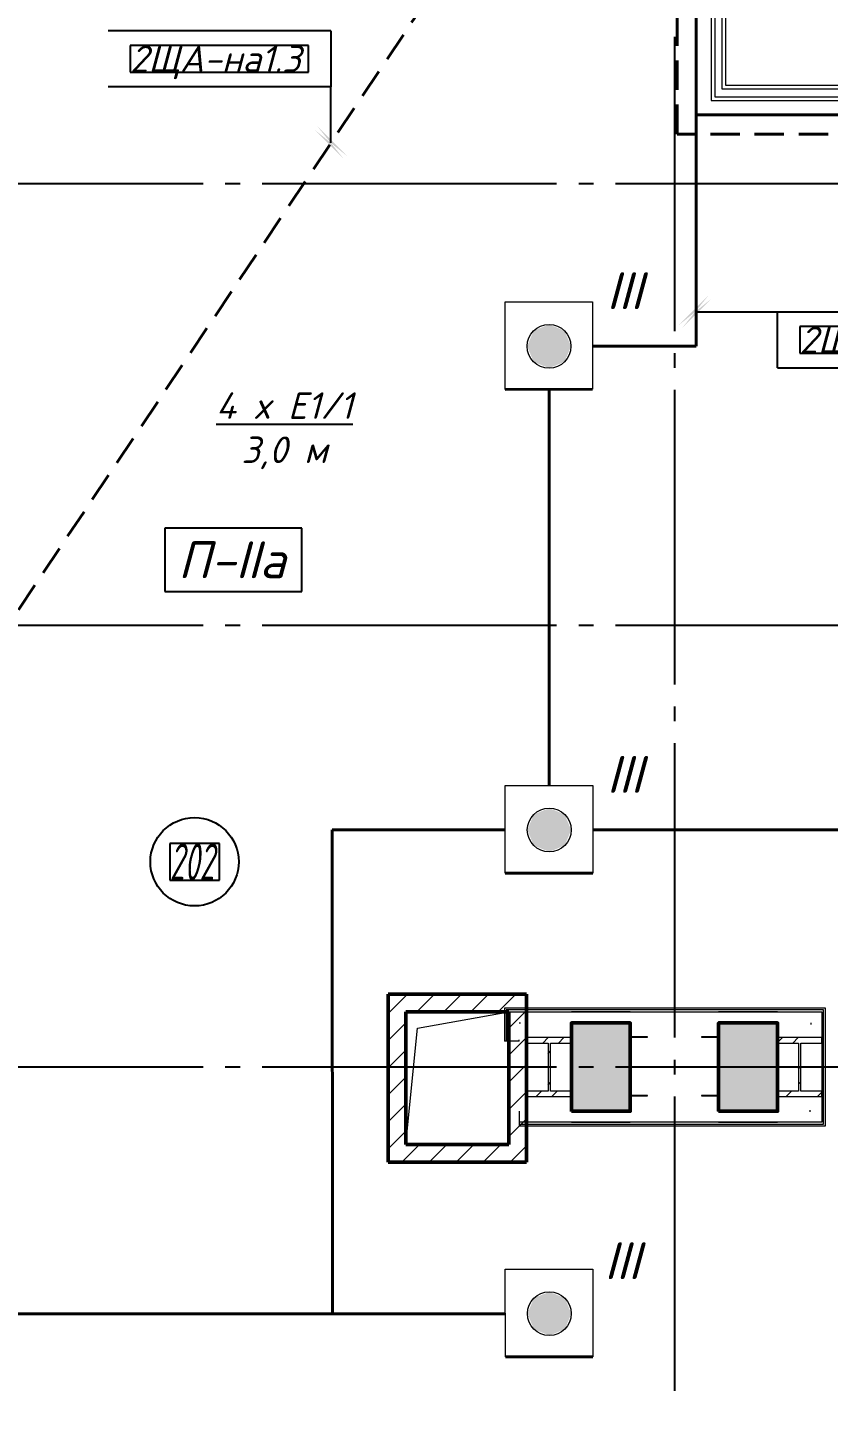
# Model space of a CAD drawing. Header units: millimetres. Extents: x 0 to 1286, y 0 to 420.
# Drawn here: x 174.3 to 228.6, y 166.7 to 260.2 of the extents above; entities that cross this region are included whole.
import ezdxf

# ---------------------------------------------------------------- set-up
doc = ezdxf.new("R2010")
doc.units = ezdxf.units.MM
for name, pattern in [('JIS_02_2.0', [3, 2, -1]), ('ГОСТ 2.303 5', [24, 20, -1.5, 1, -1.5]), ('СПКБ-0000-000-АР#002$0$Achse', [2300, 0, -800, 1500, 0])]:
    doc.linetypes.add(name, pattern=pattern)
for name, color, linetype in [('Viewport1ForCustomObjects_0', 7, 'Continuous'), ('Viewport2ForCustomObjects_0', 7, 'Continuous'), ('Номер помещения', 7, 'Continuous'), ('СПКБ-0000-000-АР#002$0$Колонны новые', 7, 'Continuous'), ('СПКБ-0000-000-АР#002$0$Колонны существующие', 7, 'Continuous'), ('СПКБ-0000-000-АР#002$0$Стены', 7, 'Continuous'), ('Строительные оси', 7, 'Continuous'), ('ЭО_АВАРИЙНОЕ ОСВЕЩЕНИЕ', 7, 'Continuous'), ('ЭО_РАБОЧЕЕ ОСВЕЩЕНИЕ', 7, 'Continuous')]:
    doc.layers.add(name, color=color, linetype=linetype)
for name, color, linetype, lineweight, true_color in [('СПКБ-0000-000-АР#002$0$Колонны новые_Ном._пера__108', 7, 'Continuous', 13, 0xfd8379), ('СПКБ-0000-000-АР#002$0$Колонны существующие_Ном._пера__102', 7, 'Continuous', 13, 0xcccccc), ('СПКБ-0000-000-АР#002$0$Стены_Ном._пера__161', 7, 'Continuous', 13, 0xe11606), ('СПКБ-0000-000-АР#002$0$Стены_Ном._пера__58', 7, 'Continuous', 50, 0xdf0000), ('СПКБ-0000-000-АР#002$0$Стены_Ном._пера__68', 7, 'Continuous', 20, 0xfd4435)]:
    doc.layers.add(name, color=color, linetype=linetype, lineweight=lineweight, true_color=true_color)
for name, color, linetype, lineweight in [('СПКБ-0000-000-АР#002$0$Колонны новые_Ном._пера__20', 1, 'Continuous', 20), ('СПКБ-0000-000-АР#002$0$Колонны существующие_Ном._пера__141', 7, 'Continuous', 50), ('СПКБ-0000-000-АР#002$0$Стены_Ном._пера__1', 7, 'Continuous', 13), ('СПКБ-0000-000-АР#002$0$Стены_Ном._пера__20', 1, 'Continuous', 20), ('СПКБ-0000-000-АР#002$0$Шахты ОВ_Ном._пера__1', 7, 'Continuous', 13)]:
    doc.layers.add(name, color=color, linetype=linetype, lineweight=lineweight)
doc.styles.add('1.8', font='isocpeui.ttf', dxfattribs={"height": 1.8})
doc.styles.add('2.5', font='isocpeui.ttf')
doc.styles.add('CustomTextStyle1', font='isocpeui.ttf', dxfattribs={"height": 2.5})
doc.styles.add('CustomTextStyle111', font='isocpeui.ttf', dxfattribs={"height": 1.8})
doc.styles.add('CustomTextStyle9', font='isocpeui.ttf', dxfattribs={"width": 0.592404, "height": 2.5})
doc.styles.add('CustomTextStyle91', font='isocpeui.ttf', dxfattribs={"height": 1.8})
pattern_1 = [(0, (0, 0), (0, 75), [0, -75])]
pattern_2 = [(45, (0, 0), (-91.9239, 91.9239), [])]
pattern_3 = [(0, (0, 0), (0, 173.205), [0, -100]), (0, (50, 86.6), (0, 173.205), [0, -100])]
pattern_4 = [(45, (0, 0), (-159.099, 159.099), []), (45, (-53.03, 53.03), (-159.099, 159.099), [])]

# ---------------------------------------------------------------- blocks, each defined once
blk = doc.blocks.new('*E728')
at = {"layer": 'Номер помещения', "color": 6, "linetype": 'Continuous'}
for p, q in [((-144.874, 105.47), (-154.179, 105.47)), ((-154.179, 105.47), (-154.179, 101.17)), ((-144.874, 101.17), (-144.874, 105.47)), ((-154.179, 101.17), (-144.874, 101.17))]:
    blk.add_line(p, q, dxfattribs=at)
at = {"layer": 'Номер помещения', "color": 7, "linetype": 'Continuous', "true_color": 0xffffff}
for p, q in [((-150.469, 84.053), (-153.844, 84.053)), ((-153.844, 84.053), (-153.844, 81.553)), ((-150.469, 81.553), (-150.469, 84.053)), ((-153.844, 81.553), (-150.469, 81.553)), ((-153.844, 81.553), (-153.844, 81.553))]:
    blk.add_line(p, q, dxfattribs=at)
at = {"layer": 'Номер помещения', "color": 6, "linetype": 'Continuous'}
blk.add_circle((-152.157, 82.803), 3, dxfattribs=at)
at = {"layer": 'Строительные оси', "color": 3, "linetype": 'ГОСТ 2.303 5', "lineweight": 25}
for p, q in [((-119.569, 258.857), (-119.569, -45.143)), ((280.431, 128.857), (-283.569, 128.857)), ((280.431, 98.857), (-283.569, 98.857)), ((280.431, 68.857), (-283.569, 68.857))]:
    blk.add_line(p, q, dxfattribs=at)
at = {"layer": 'ЭО_АВАРИЙНОЕ ОСВЕЩЕНИЕ', "color": 1, "linetype": 'JIS_02_2.0', "lineweight": 40}
for p, q in [((-119.388, 132.242), (-119.388, 152.567)), ((-134.635, 143.978), (-172.107, 87.978)), ((-82.132, 132.242), (-119.388, 132.242))]:
    blk.add_line(p, q, dxfattribs=at)
at = {"layer": 'ЭО_РАБОЧЕЕ ОСВЕЩЕНИЕ', "color": 5, "lineweight": 40}
for p, q in [((-118.088, 133.542), (-118.088, 153.867)), ((-118.088, 133.542), (-118.088, 117.826)), ((-59.966, 133.542), (-118.088, 133.542)), ((-118.088, 117.826), (-125.124, 117.826)), ((-125.123, 114.902), (-131.073, 114.9)), ((-128.073, 87.991), (-128.081, 114.901)), ((-131.064, 84.967), (-142.81, 84.967)), ((-142.81, 84.967), (-142.8, 52.103)), ((-85.004, 84.98), (-125.114, 84.967)), ((-125.113, 82.042), (-131.063, 82.041)), ((-171.164, 52.094), (-142.8, 52.103)), ((-142.8, 52.103), (-131.054, 52.106)), ((-125.103, 49.183), (-131.053, 49.181))]:
    blk.add_line(p, q, dxfattribs=at)
at = {"layer": 'ЭО_РАБОЧЕЕ ОСВЕЩЕНИЕ', "color": 7, "lineweight": 0}
for p, q in [((-131.075, 120.85), (-125.125, 120.852)), ((-131.073, 114.9), (-131.075, 120.85)), ((-125.125, 120.852), (-125.123, 114.902)), ((-131.065, 87.991), (-125.115, 87.992)), ((-131.063, 82.041), (-131.065, 87.991)), ((-125.115, 87.992), (-125.113, 82.042)), ((-131.055, 55.131), (-125.105, 55.133)), ((-131.053, 49.181), (-131.055, 55.131)), ((-125.105, 55.133), (-125.103, 49.183))]:
    blk.add_line(p, q, dxfattribs=at)
for centre in [(-128.082, 117.826), (-128.072, 84.967), (-128.062, 52.107)]:
    blk.add_circle(centre, 1.488, dxfattribs=at)
at = {"layer": 'ЭО_РАБОЧЕЕ ОСВЕЩЕНИЕ', "color": 5, "lineweight": 0}
for points in [[(-129.134, 118.877), (-129.569, 117.826), (-126.594, 117.826)], [(-129.132, 118.878), (-129.134, 118.877), (-127.03, 118.877)], [(-129.134, 118.877), (-127.03, 118.877), (-126.594, 117.826)], [(-128.082, 119.313), (-129.132, 118.878), (-127.03, 118.878)], [(-129.132, 118.878), (-127.03, 118.878), (-127.03, 118.877)], [(-129.569, 117.826), (-129.569, 117.825), (-126.594, 117.825)], [(-129.569, 117.826), (-126.594, 117.826), (-126.594, 117.825)], [(-129.569, 117.825), (-129.133, 116.774), (-127.029, 116.774)], [(-129.569, 117.825), (-126.594, 117.825), (-127.029, 116.774)], [(-129.133, 116.774), (-127.031, 116.774), (-128.081, 116.338)], [(-129.133, 116.774), (-129.133, 116.774), (-127.031, 116.774)], [(-129.133, 116.774), (-127.029, 116.774), (-127.031, 116.774)], [(-129.124, 86.018), (-129.559, 84.967), (-126.584, 84.967)], [(-129.122, 86.019), (-129.124, 86.018), (-127.02, 86.018)], [(-129.124, 86.018), (-127.02, 86.018), (-126.584, 84.967)], [(-128.072, 86.454), (-129.122, 86.019), (-127.02, 86.019)], [(-129.122, 86.019), (-127.02, 86.019), (-127.02, 86.018)], [(-129.559, 84.967), (-129.559, 84.966), (-126.584, 84.966)], [(-129.559, 84.967), (-126.584, 84.967), (-126.584, 84.966)], [(-129.559, 84.966), (-129.123, 83.915), (-127.019, 83.915)], [(-129.559, 84.966), (-126.584, 84.966), (-127.019, 83.915)], [(-129.123, 83.915), (-129.123, 83.914), (-127.021, 83.914)], [(-129.123, 83.915), (-127.019, 83.915), (-127.021, 83.914)], [(-129.123, 83.914), (-127.021, 83.914), (-128.071, 83.479)], [(-128.062, 53.595), (-129.112, 53.159), (-127.01, 53.159)], [(-129.114, 53.159), (-129.549, 52.108), (-126.574, 52.108)], [(-129.112, 53.159), (-129.114, 53.159), (-127.01, 53.159)], [(-129.114, 53.159), (-127.01, 53.159), (-126.574, 52.108)], [(-129.112, 53.159), (-127.01, 53.159), (-127.01, 53.159)], [(-129.549, 52.108), (-129.549, 52.107), (-126.574, 52.107)], [(-129.549, 52.108), (-126.574, 52.108), (-126.574, 52.107)], [(-129.549, 52.107), (-129.113, 51.056), (-127.009, 51.056)], [(-129.549, 52.107), (-126.574, 52.107), (-127.009, 51.056)], [(-129.113, 51.056), (-129.113, 51.055), (-127.011, 51.055)], [(-129.113, 51.056), (-127.009, 51.056), (-127.011, 51.055)], [(-129.113, 51.055), (-127.011, 51.055), (-128.061, 50.62)]]:
    blk.add_solid(points, dxfattribs=at)
at = {"layer": 'Номер помещения', "color": 0, "linetype": 'Continuous', "style": 'CustomTextStyle1'}
blk.add_text('П-IIа', height=2.5, dxfattribs=at).set_placement((-153.279, 102.07))
at = {"layer": 'Номер помещения', "linetype": 'Continuous', "style": 'CustomTextStyle9', "width": 0.592404}
blk.add_text('202', height=2.5, dxfattribs=at).set_placement((-153.844, 81.553))
blk = doc.blocks.new('СПКБ-0000-000-АР#002$0$Стена_66', base_point=(-11707.3, 13453.2))
at = {"layer": 'СПКБ-0000-000-АР#002$0$Стены_Ном._пера__161', "linetype": 'Continuous', "lineweight": 13, "true_color": 0xe11606}
h = blk.add_hatch(dxfattribs=at)
h.set_pattern_fill('ГИПС', color=12, style=0, pattern_type=2)
h.set_pattern_definition(pattern_1)
h.paths.add_polyline_path([(-11707.3, 15486.7), (-11707.3, 13453.2), (-11682.3, 13478.2), (-11682.3, 15486.7)])
h = blk.add_hatch(dxfattribs=at)
h.set_pattern_fill('ГИПС', color=12, style=0, pattern_type=2)
h.set_pattern_definition(pattern_1)
h.paths.add_polyline_path([(-11607.3, 13553.2), (-11607.3, 15486.7), (-11632.3, 15486.7), (-11632.3, 13528.2)])
at = {"layer": 'СПКБ-0000-000-АР#002$0$Стены_Ном._пера__161', "color": 12, "linetype": 'Continuous', "lineweight": 13, "true_color": 0xe11606}
for p, q in [((-11682.3, 15486.7), (-11682.3, 13478.2)), ((-11632.3, 13528.2), (-11632.3, 15486.7))]:
    blk.add_line(p, q, dxfattribs=at)
at = {"layer": 'СПКБ-0000-000-АР#002$0$Стены_Ном._пера__161', "color": 12, "linetype": 'Continuous', "lineweight": 13, "true_color": 0xe11606, "flags": 128}
for points in [[(-11607.3, 15486.7), (-11707.3, 15486.7)], [(-11707.3, 15486.7), (-11707.3, 13453.2)], [(-11607.3, 13553.2), (-11607.3, 15486.7)]]:
    blk.add_lwpolyline(points, dxfattribs=at)
blk = doc.blocks.new('СПКБ-0000-000-АР#002$0$Стена_67', base_point=(-11707.3, 13453.2))
at = {"layer": 'СПКБ-0000-000-АР#002$0$Стены_Ном._пера__161', "linetype": 'Continuous', "lineweight": 13, "true_color": 0xe11606}
h = blk.add_hatch(dxfattribs=at)
h.set_pattern_fill('ГИПС', color=12, style=0, pattern_type=2)
h.set_pattern_definition(pattern_1)
h.paths.add_polyline_path([(-11707.3, 13453.2), (-9082.6, 13453.2), (-9082.6, 13478.2), (-11682.3, 13478.2)])
h = blk.add_hatch(dxfattribs=at)
h.set_pattern_fill('ГИПС', color=12, style=0, pattern_type=2)
h.set_pattern_definition(pattern_1)
h.paths.add_polyline_path([(-9082.6, 13553.2), (-11607.3, 13553.2), (-11632.3, 13528.2), (-9082.6, 13528.2)])
at = {"layer": 'СПКБ-0000-000-АР#002$0$Стены_Ном._пера__161', "color": 12, "linetype": 'Continuous', "lineweight": 13, "true_color": 0xe11606}
for p, q in [((-11682.3, 13478.2), (-9082.6, 13478.2)), ((-9082.6, 13528.2), (-11632.3, 13528.2))]:
    blk.add_line(p, q, dxfattribs=at)
at = {"layer": 'СПКБ-0000-000-АР#002$0$Стены_Ном._пера__161', "color": 12, "linetype": 'Continuous', "lineweight": 13, "true_color": 0xe11606, "flags": 128}
for points in [[(-9082.6, 13553.2), (-11607.3, 13553.2)], [(-9082.6, 13453.2), (-9082.6, 13553.2)], [(-11707.3, 13453.2), (-9082.6, 13453.2)]]:
    blk.add_lwpolyline(points, dxfattribs=at)
blk = doc.blocks.new('СПКБ-0000-000-АР#002$0$Стена_190', base_point=(-13781.9, 7260.7))
at = {"layer": 'СПКБ-0000-000-АР#002$0$Стены_Ном._пера__20', "linetype": 'Continuous', "lineweight": 20}
h = blk.add_hatch(dxfattribs=at)
h.set_pattern_fill('КИРПИЧ_ОБЫКНОВЕННЫЙ', color=1, style=0, pattern_type=2)
h.set_pattern_definition(pattern_2)
h.paths.add_polyline_path([(-13781.9, 7260.7), (-13081.9, 7260.7), (-12961.9, 7380.7), (-13901.9, 7380.7)])
at = {"layer": 'СПКБ-0000-000-АР#002$0$Стены_Ном._пера__58', "color": 12, "linetype": 'Continuous', "lineweight": 50, "true_color": 0xdf0000, "flags": 128}
for points in [[(-12961.9, 7380.7), (-13901.9, 7380.7)], [(-13781.9, 7260.7), (-13081.9, 7260.7)]]:
    blk.add_lwpolyline(points, dxfattribs=at)
blk = doc.blocks.new('СПКБ-0000-000-АР#002$0$Стена_191', base_point=(-13081.9, 7260.7))
at = {"layer": 'СПКБ-0000-000-АР#002$0$Стены_Ном._пера__20', "linetype": 'Continuous', "lineweight": 20}
h = blk.add_hatch(dxfattribs=at)
h.set_pattern_fill('КИРПИЧ_ОБЫКНОВЕННЫЙ', color=1, style=0, pattern_type=2)
h.set_pattern_definition(pattern_2)
h.paths.add_polyline_path([(-13081.9, 7260.7), (-13081.9, 6360.7), (-12961.9, 6240.7), (-12961.9, 7380.7)])
at = {"layer": 'СПКБ-0000-000-АР#002$0$Стены_Ном._пера__58', "color": 12, "linetype": 'Continuous', "lineweight": 50, "true_color": 0xdf0000, "flags": 128}
for points in [[(-12961.9, 6240.7), (-12961.9, 7380.7)], [(-13081.9, 7260.7), (-13081.9, 6360.7)]]:
    blk.add_lwpolyline(points, dxfattribs=at)
blk = doc.blocks.new('СПКБ-0000-000-АР#002$0$Стена_192', base_point=(-13781.9, 7260.7))
at = {"layer": 'СПКБ-0000-000-АР#002$0$Стены_Ном._пера__20', "linetype": 'Continuous', "lineweight": 20}
h = blk.add_hatch(dxfattribs=at)
h.set_pattern_fill('КИРПИЧ_ОБЫКНОВЕННЫЙ', color=1, style=0, pattern_type=2)
h.set_pattern_definition(pattern_2)
h.paths.add_polyline_path([(-13901.9, 7380.7), (-13901.9, 6240.7), (-13781.9, 6360.7), (-13781.9, 7260.7)])
at = {"layer": 'СПКБ-0000-000-АР#002$0$Стены_Ном._пера__58', "color": 12, "linetype": 'Continuous', "lineweight": 50, "true_color": 0xdf0000, "flags": 128}
for points in [[(-13901.9, 7380.7), (-13901.9, 6240.7)], [(-13781.9, 6360.7), (-13781.9, 7260.7)]]:
    blk.add_lwpolyline(points, dxfattribs=at)
blk = doc.blocks.new('СПКБ-0000-000-АР#002$0$Стена_193', base_point=(-13011.9, 6585.7))
at = {"layer": 'СПКБ-0000-000-АР#002$0$Стены_Ном._пера__20', "linetype": 'Continuous', "lineweight": 20}
h = blk.add_hatch(dxfattribs=at)
h.set_pattern_fill('ШТУКАТУРКА', color=1, style=0, pattern_type=2)
h.set_pattern_definition(pattern_3)
h.paths.add_polyline_path([(-12656.9, 6510.7), (-13011.9, 6510.7), (-13011.9, 6497.7), (-12656.9, 6497.7)])
h = blk.add_hatch(dxfattribs=at)
h.set_pattern_fill('ШТУКАТУРКА', color=1, style=0, pattern_type=2)
h.set_pattern_definition(pattern_3)
h.paths.add_polyline_path([(-13011.9, 6485.7), (-12656.9, 6485.7), (-12656.9, 6497.7), (-13011.9, 6497.7)])
h = blk.add_hatch(dxfattribs=at)
h.set_pattern_fill('ШТУКАТУРКА', color=1, style=0, pattern_type=2)
h.set_pattern_definition(pattern_3)
h.paths.add_polyline_path([(-12656.9, 6497.7), (-12256.9, 6497.7), (-12256.9, 6510.7), (-12656.9, 6510.7)])
h = blk.add_hatch(dxfattribs=at)
h.set_pattern_fill('ШТУКАТУРКА', color=1, style=0, pattern_type=2)
h.set_pattern_definition(pattern_3)
h.paths.add_polyline_path([(-12656.9, 6485.7), (-12256.9, 6485.7), (-12256.9, 6497.7), (-12656.9, 6497.7)])
h = blk.add_hatch(dxfattribs=at)
h.set_pattern_fill('ШТУКАТУРКА', color=1, style=0, pattern_type=2)
h.set_pattern_definition(pattern_3)
h.paths.add_polyline_path([(-11656.9, 6510.7), (-12256.9, 6510.7), (-12256.9, 6497.7), (-11656.9, 6497.7)])
h = blk.add_hatch(dxfattribs=at)
h.set_pattern_fill('ШТУКАТУРКА', color=1, style=0, pattern_type=2)
h.set_pattern_definition(pattern_3)
h.paths.add_polyline_path([(-12256.9, 6485.7), (-11656.9, 6485.7), (-11656.9, 6497.7), (-12256.9, 6497.7)])
h = blk.add_hatch(dxfattribs=at)
h.set_pattern_fill('ШТУКАТУРКА', color=1, style=0, pattern_type=2)
h.set_pattern_definition(pattern_3)
h.paths.add_polyline_path([(-11656.9, 6497.7), (-11256.9, 6497.7), (-11256.9, 6510.7), (-11656.9, 6510.7)])
h = blk.add_hatch(dxfattribs=at)
h.set_pattern_fill('ШТУКАТУРКА', color=1, style=0, pattern_type=2)
h.set_pattern_definition(pattern_3)
h.paths.add_polyline_path([(-11656.9, 6485.7), (-11256.9, 6485.7), (-11256.9, 6497.7), (-11656.9, 6497.7)])
h = blk.add_hatch(dxfattribs=at)
h.set_pattern_fill('ШТУКАТУРКА', color=1, style=0, pattern_type=2)
h.set_pattern_definition(pattern_3)
h.paths.add_polyline_path([(-10956.9, 6510.7), (-11256.9, 6510.7), (-11256.9, 6497.7), (-10943.9, 6497.7)])
h = blk.add_hatch(dxfattribs=at)
h.set_pattern_fill('ШТУКАТУРКА', color=1, style=0, pattern_type=2)
h.set_pattern_definition(pattern_3)
h.paths.add_polyline_path([(-11256.9, 6485.7), (-10931.9, 6485.7), (-10943.9, 6497.7), (-11256.9, 6497.7)])
at = {"layer": 'СПКБ-0000-000-АР#002$0$Стены_Ном._пера__1', "color": 7, "linetype": 'СПКБ-0000-000-АР#002$0$Achse', "lineweight": 13, "flags": 128}
for points in [[(-12656.9, 6585.7), (-13011.9, 6585.7)], [(-11656.9, 6585.7), (-12256.9, 6585.7)], [(-11031.9, 6585.7), (-11256.9, 6585.7)]]:
    blk.add_lwpolyline(points, dxfattribs=at)
at = {"layer": 'СПКБ-0000-000-АР#002$0$Стены_Ном._пера__1', "color": 7, "linetype": 'Continuous', "lineweight": 13, "flags": 128}
blk.add_lwpolyline([(-13011.9, 6585.7), (-13011.9, 6510.7)], dxfattribs=at)
at = {"layer": 'СПКБ-0000-000-АР#002$0$Стены_Ном._пера__20', "color": 1, "linetype": 'Continuous', "lineweight": 20, "flags": 128}
for points in [[(-13011.9, 6510.7), (-13011.9, 6497.7)], [(-13011.9, 6497.7), (-13011.9, 6485.7)], [(-13011.9, 6485.7), (-10931.9, 6485.7)]]:
    blk.add_lwpolyline(points, dxfattribs=at)
at = {"layer": 'СПКБ-0000-000-АР#002$0$Стены_Ном._пера__68', "color": 20, "linetype": 'Continuous', "lineweight": 20, "true_color": 0xfd4435}
for p, q in [((-12656.9, 6510.7), (-13011.9, 6510.7)), ((-13011.9, 6497.7), (-12656.9, 6497.7)), ((-12656.9, 6510.7), (-12256.9, 6510.7)), ((-12256.9, 6510.7), (-12656.9, 6510.7)), ((-12656.9, 6497.7), (-12256.9, 6497.7)), ((-11656.9, 6510.7), (-12256.9, 6510.7)), ((-12256.9, 6497.7), (-11656.9, 6497.7)), ((-11656.9, 6510.7), (-11256.9, 6510.7)), ((-11256.9, 6510.7), (-11656.9, 6510.7)), ((-11656.9, 6497.7), (-11256.9, 6497.7)), ((-10956.9, 6510.7), (-11256.9, 6510.7)), ((-11256.9, 6497.7), (-10943.9, 6497.7))]:
    blk.add_line(p, q, dxfattribs=at)
blk = doc.blocks.new('СПКБ-0000-000-АР#002$0$Стена_194', base_point=(-13011.9, 7185.7))
at = {"layer": 'СПКБ-0000-000-АР#002$0$Стены_Ном._пера__20', "linetype": 'Continuous', "lineweight": 20}
h = blk.add_hatch(dxfattribs=at)
h.set_pattern_fill('ШТУКАТУРКА', color=1, style=0, pattern_type=2)
h.set_pattern_definition(pattern_3)
h.paths.add_polyline_path([(-12656.9, 7285.7), (-13111.9, 7285.7), (-13099.9, 7273.7), (-12656.9, 7273.7)])
h = blk.add_hatch(dxfattribs=at)
h.set_pattern_fill('ШТУКАТУРКА', color=1, style=0, pattern_type=2)
h.set_pattern_definition(pattern_3)
h.paths.add_polyline_path([(-13086.9, 7260.7), (-12656.9, 7260.7), (-12656.9, 7273.7), (-13099.9, 7273.7)])
h = blk.add_hatch(dxfattribs=at)
h.set_pattern_fill('ШТУКАТУРКА', color=1, style=0, pattern_type=2)
h.set_pattern_definition(pattern_3)
h.paths.add_polyline_path([(-12256.9, 7285.7), (-12656.9, 7285.7), (-12656.9, 7273.7), (-12256.9, 7273.7)])
h = blk.add_hatch(dxfattribs=at)
h.set_pattern_fill('ШТУКАТУРКА', color=1, style=0, pattern_type=2)
h.set_pattern_definition(pattern_3)
h.paths.add_polyline_path([(-12256.9, 7273.7), (-12656.9, 7273.7), (-12656.9, 7260.7), (-12256.9, 7260.7)])
h = blk.add_hatch(dxfattribs=at)
h.set_pattern_fill('ШТУКАТУРКА', color=1, style=0, pattern_type=2)
h.set_pattern_definition(pattern_3)
h.paths.add_polyline_path([(-11656.9, 7285.7), (-12256.9, 7285.7), (-12256.9, 7273.7), (-11656.9, 7273.7)])
h = blk.add_hatch(dxfattribs=at)
h.set_pattern_fill('ШТУКАТУРКА', color=1, style=0, pattern_type=2)
h.set_pattern_definition(pattern_3)
h.paths.add_polyline_path([(-12256.9, 7260.7), (-11656.9, 7260.7), (-11656.9, 7273.7), (-12256.9, 7273.7)])
h = blk.add_hatch(dxfattribs=at)
h.set_pattern_fill('ШТУКАТУРКА', color=1, style=0, pattern_type=2)
h.set_pattern_definition(pattern_3)
h.paths.add_polyline_path([(-11256.9, 7285.7), (-11656.9, 7285.7), (-11656.9, 7273.7), (-11256.9, 7273.7)])
h = blk.add_hatch(dxfattribs=at)
h.set_pattern_fill('ШТУКАТУРКА', color=1, style=0, pattern_type=2)
h.set_pattern_definition(pattern_3)
h.paths.add_polyline_path([(-11256.9, 7273.7), (-11656.9, 7273.7), (-11656.9, 7260.7), (-11256.9, 7260.7)])
h = blk.add_hatch(dxfattribs=at)
h.set_pattern_fill('ШТУКАТУРКА', color=1, style=0, pattern_type=2)
h.set_pattern_definition(pattern_3)
h.paths.add_polyline_path([(-10931.9, 7285.7), (-11256.9, 7285.7), (-11256.9, 7273.7), (-10943.9, 7273.7)])
h = blk.add_hatch(dxfattribs=at)
h.set_pattern_fill('ШТУКАТУРКА', color=1, style=0, pattern_type=2)
h.set_pattern_definition(pattern_3)
h.paths.add_polyline_path([(-11256.9, 7260.7), (-10956.9, 7260.7), (-10943.9, 7273.7), (-11256.9, 7273.7)])
at = {"layer": 'СПКБ-0000-000-АР#002$0$Стены_Ном._пера__1', "color": 7, "linetype": 'СПКБ-0000-000-АР#002$0$Achse', "lineweight": 13, "flags": 128}
for points in [[(-13011.9, 7185.7), (-12656.9, 7185.7)], [(-12256.9, 7185.7), (-11656.9, 7185.7)], [(-11256.9, 7185.7), (-11031.9, 7185.7)]]:
    blk.add_lwpolyline(points, dxfattribs=at)
at = {"layer": 'СПКБ-0000-000-АР#002$0$Стены_Ном._пера__20', "color": 1, "linetype": 'Continuous', "lineweight": 20, "flags": 128}
blk.add_lwpolyline([(-10931.9, 7285.7), (-13111.9, 7285.7)], dxfattribs=at)
at = {"layer": 'СПКБ-0000-000-АР#002$0$Стены_Ном._пера__68', "color": 20, "linetype": 'Continuous', "lineweight": 20, "true_color": 0xfd4435}
for p, q in [((-12656.9, 7273.7), (-13099.9, 7273.7)), ((-13086.9, 7260.7), (-12656.9, 7260.7)), ((-12256.9, 7273.7), (-12656.9, 7273.7)), ((-12256.9, 7260.7), (-12656.9, 7260.7)), ((-12656.9, 7260.7), (-12256.9, 7260.7)), ((-11656.9, 7273.7), (-12256.9, 7273.7)), ((-12256.9, 7260.7), (-11656.9, 7260.7)), ((-11256.9, 7273.7), (-11656.9, 7273.7)), ((-11256.9, 7260.7), (-11656.9, 7260.7)), ((-11656.9, 7260.7), (-11256.9, 7260.7)), ((-10943.9, 7273.7), (-11256.9, 7273.7)), ((-11256.9, 7260.7), (-10956.9, 7260.7))]:
    blk.add_line(p, q, dxfattribs=at)
blk = doc.blocks.new('СПКБ-0000-000-АР#002$0$Стена_195', base_point=(-11031.9, 6585.7))
at = {"layer": 'СПКБ-0000-000-АР#002$0$Стены_Ном._пера__20', "linetype": 'Continuous', "lineweight": 20}
h = blk.add_hatch(dxfattribs=at)
h.set_pattern_fill('ШТУКАТУРКА', color=1, style=0, pattern_type=2)
h.set_pattern_definition(pattern_3)
h.paths.add_polyline_path([(-10956.9, 7260.7), (-10956.9, 6510.7), (-10943.9, 6497.7), (-10943.9, 7273.7)])
h = blk.add_hatch(dxfattribs=at)
h.set_pattern_fill('ШТУКАТУРКА', color=1, style=0, pattern_type=2)
h.set_pattern_definition(pattern_3)
h.paths.add_polyline_path([(-10931.9, 6485.7), (-10931.9, 7285.7), (-10943.9, 7273.7), (-10943.9, 6497.7)])
at = {"layer": 'СПКБ-0000-000-АР#002$0$Стены_Ном._пера__1', "color": 7, "linetype": 'СПКБ-0000-000-АР#002$0$Achse', "lineweight": 13, "flags": 128}
blk.add_lwpolyline([(-11031.9, 7185.7), (-11031.9, 6585.7)], dxfattribs=at)
at = {"layer": 'СПКБ-0000-000-АР#002$0$Стены_Ном._пера__20', "color": 1, "linetype": 'Continuous', "lineweight": 20, "flags": 128}
blk.add_lwpolyline([(-10931.9, 6485.7), (-10931.9, 7285.7)], dxfattribs=at)
at = {"layer": 'СПКБ-0000-000-АР#002$0$Стены_Ном._пера__68', "color": 20, "linetype": 'Continuous', "lineweight": 20, "true_color": 0xfd4435}
for p, q in [((-10956.9, 7260.7), (-10956.9, 6510.7)), ((-10943.9, 6497.7), (-10943.9, 7273.7))]:
    blk.add_line(p, q, dxfattribs=at)
blk = doc.blocks.new('СПКБ-0000-000-АР#002$0$Стена_196', base_point=(-13011.9, 7060.9))
at = {"layer": 'СПКБ-0000-000-АР#002$0$Стены_Ном._пера__20', "linetype": 'Continuous', "lineweight": 20}
h = blk.add_hatch(dxfattribs=at)
h.set_pattern_fill('ШТУКАТУРКА', color=1, style=0, pattern_type=2)
h.set_pattern_definition(pattern_3)
h.paths.add_polyline_path([(-13111.9, 7285.7), (-13111.9, 7060.9), (-13099.9, 7060.9), (-13099.9, 7273.7)])
h = blk.add_hatch(dxfattribs=at)
h.set_pattern_fill('ШТУКАТУРКА', color=1, style=0, pattern_type=2)
h.set_pattern_definition(pattern_3)
h.paths.add_polyline_path([(-13086.9, 7060.9), (-13086.9, 7260.7), (-13099.9, 7273.7), (-13099.9, 7060.9)])
at = {"layer": 'СПКБ-0000-000-АР#002$0$Стены_Ном._пера__1', "color": 7, "linetype": 'СПКБ-0000-000-АР#002$0$Achse', "lineweight": 13, "flags": 128}
blk.add_lwpolyline([(-13011.9, 7060.9), (-13011.9, 7185.7)], dxfattribs=at)
at = {"layer": 'СПКБ-0000-000-АР#002$0$Стены_Ном._пера__1', "color": 7, "linetype": 'Continuous', "lineweight": 13, "flags": 128}
blk.add_lwpolyline([(-13011.9, 7060.9), (-13086.9, 7060.9)], dxfattribs=at)
at = {"layer": 'СПКБ-0000-000-АР#002$0$Стены_Ном._пера__20', "color": 1, "linetype": 'Continuous', "lineweight": 20, "flags": 128}
for points in [[(-13111.9, 7285.7), (-13111.9, 7060.9)], [(-13099.9, 7060.9), (-13111.9, 7060.9)], [(-13086.9, 7060.9), (-13099.9, 7060.9)]]:
    blk.add_lwpolyline(points, dxfattribs=at)
at = {"layer": 'СПКБ-0000-000-АР#002$0$Стены_Ном._пера__68', "color": 20, "linetype": 'Continuous', "lineweight": 20, "true_color": 0xfd4435}
for p, q in [((-13099.9, 7273.7), (-13099.9, 7060.9)), ((-13086.9, 7060.9), (-13086.9, 7260.7))]:
    blk.add_line(p, q, dxfattribs=at)
blk = doc.blocks.new('СПКБ-0000-000-АР#002$0$Стена_229', base_point=(-13781.9, 6360.7))
at = {"layer": 'СПКБ-0000-000-АР#002$0$Стены_Ном._пера__20', "linetype": 'Continuous', "lineweight": 20}
h = blk.add_hatch(dxfattribs=at)
h.set_pattern_fill('КИРПИЧ_ОБЫКНОВЕННЫЙ', color=1, style=0, pattern_type=2)
h.set_pattern_definition(pattern_2)
h.paths.add_polyline_path([(-13901.9, 6240.7), (-12961.9, 6240.7), (-13081.9, 6360.7), (-13781.9, 6360.7)])
at = {"layer": 'СПКБ-0000-000-АР#002$0$Стены_Ном._пера__58', "color": 12, "linetype": 'Continuous', "lineweight": 50, "true_color": 0xdf0000, "flags": 128}
for points in [[(-13081.9, 6360.7), (-13781.9, 6360.7)], [(-13901.9, 6240.7), (-12961.9, 6240.7)]]:
    blk.add_lwpolyline(points, dxfattribs=at)
blk = doc.blocks.new('СПКБ-0000-000-АР#002$0$Колонна_47', base_point=(-11106.9, 6885.7))
at = {"layer": 'СПКБ-0000-000-АР#002$0$Колонны новые_Ном._пера__108', "linetype": 'Continuous', "lineweight": 13, "true_color": 0xfd8379}
h = blk.add_hatch(dxfattribs=at)
h.set_pattern_fill('СТАЛЬ', color=11, style=0, pattern_type=2)
h.set_pattern_definition(pattern_4)
h.paths.add_polyline_path([(-11256.9, 6685.7), (-10956.9, 6685.7), (-10956.9, 6722.4), (-11098.1, 6722.4), (-11098.1, 7049.1), (-10956.9, 7049.1), (-10956.9, 7085.7), (-11256.9, 7085.7), (-11256.9, 7049.1), (-11115.6, 7049.1), (-11115.6, 6722.4), (-11256.9, 6722.4)])
at = {"layer": 'СПКБ-0000-000-АР#002$0$Колонны новые_Ном._пера__20', "color": 1, "linetype": 'Continuous', "lineweight": 20}
for p, q in [((-10956.9, 7085.7), (-11256.9, 7085.7)), ((-11256.9, 7085.7), (-11256.9, 7049.1)), ((-11256.9, 7049.1), (-11115.6, 7049.1)), ((-11115.6, 7049.1), (-11115.6, 6722.4)), ((-11098.1, 6722.4), (-11098.1, 7049.1)), ((-11098.1, 7049.1), (-10956.9, 7049.1)), ((-10956.9, 7049.1), (-10956.9, 7085.7)), ((-11115.6, 6722.4), (-11256.9, 6722.4)), ((-11256.9, 6722.4), (-11256.9, 6685.7)), ((-11256.9, 6685.7), (-10956.9, 6685.7)), ((-10956.9, 6722.4), (-11098.1, 6722.4)), ((-10956.9, 6685.7), (-10956.9, 6722.4))]:
    blk.add_line(p, q, dxfattribs=at)
blk = doc.blocks.new('СПКБ-0000-000-АР#002$0$Колонна_48', base_point=(-11713.9, 6690.3))
at = {"layer": 'СПКБ-0000-000-АР#002$0$Колонны новые_Ном._пера__108', "linetype": 'Continuous', "lineweight": 13, "true_color": 0xfd8379}
h = blk.add_hatch(dxfattribs=at)
h.set_pattern_fill('СТАЛЬ', color=11, style=0, pattern_type=2)
h.set_pattern_definition(pattern_4)
h.paths.add_polyline_path([(-11772.8, 7090.3), (-11772.8, 7088.3), (-11659.8, 7088.3), (-11659.8, 6692.3), (-11772.8, 6692.3), (-11772.8, 6690.3), (-11659.8, 6690.3), (-11657.8, 6690.3), (-11657.8, 6692.3), (-11657.8, 7088.3), (-11657.8, 7090.3), (-11659.8, 7090.3)])
at = {"layer": 'СПКБ-0000-000-АР#002$0$Колонны новые_Ном._пера__20', "color": 1, "linetype": 'Continuous', "lineweight": 20}
for p, q in [((-11772.8, 7090.3), (-11772.8, 7088.3)), ((-11659.8, 7090.3), (-11772.8, 7090.3)), ((-11772.8, 7088.3), (-11659.8, 7088.3)), ((-11657.8, 7090.3), (-11659.8, 7090.3)), ((-11659.8, 7088.3), (-11659.8, 6692.3)), ((-11657.8, 7088.3), (-11657.8, 7090.3)), ((-11657.8, 6692.3), (-11657.8, 7088.3)), ((-11659.8, 6692.3), (-11772.8, 6692.3)), ((-11772.8, 6692.3), (-11772.8, 6690.3)), ((-11772.8, 6690.3), (-11659.8, 6690.3)), ((-11659.8, 6690.3), (-11657.8, 6690.3)), ((-11657.8, 6690.3), (-11657.8, 6692.3))]:
    blk.add_line(p, q, dxfattribs=at)
blk = doc.blocks.new('СПКБ-0000-000-АР#002$0$Колонна_49', base_point=(-12199.8, 6690.3))
at = {"layer": 'СПКБ-0000-000-АР#002$0$Колонны новые_Ном._пера__108', "linetype": 'Continuous', "lineweight": 13, "true_color": 0xfd8379}
h = blk.add_hatch(dxfattribs=at)
h.set_pattern_fill('СТАЛЬ', color=11, style=0, pattern_type=2)
h.set_pattern_definition(pattern_4)
h.paths.add_polyline_path([(-12140.9, 7090.3), (-12253.9, 7090.3), (-12255.9, 7090.3), (-12255.9, 7088.3), (-12255.9, 6692.3), (-12255.9, 6690.3), (-12253.9, 6690.3), (-12140.9, 6690.3), (-12140.9, 6692.3), (-12253.9, 6692.3), (-12253.9, 7088.3), (-12140.9, 7088.3)])
at = {"layer": 'СПКБ-0000-000-АР#002$0$Колонны новые_Ном._пера__20', "color": 1, "linetype": 'Continuous', "lineweight": 20}
for p, q in [((-12253.9, 7090.3), (-12255.9, 7090.3)), ((-12255.9, 7090.3), (-12255.9, 7088.3)), ((-12255.9, 7088.3), (-12255.9, 6692.3)), ((-12140.9, 7090.3), (-12253.9, 7090.3)), ((-12253.9, 6692.3), (-12253.9, 7088.3)), ((-12253.9, 7088.3), (-12140.9, 7088.3)), ((-12140.9, 7088.3), (-12140.9, 7090.3)), ((-12255.9, 6692.3), (-12255.9, 6690.3)), ((-12255.9, 6690.3), (-12253.9, 6690.3)), ((-12140.9, 6692.3), (-12253.9, 6692.3)), ((-12253.9, 6690.3), (-12140.9, 6690.3)), ((-12140.9, 6690.3), (-12140.9, 6692.3))]:
    blk.add_line(p, q, dxfattribs=at)
blk = doc.blocks.new('СПКБ-0000-000-АР#002$0$Колонна_50', base_point=(-12806.9, 6885.7))
at = {"layer": 'СПКБ-0000-000-АР#002$0$Колонны новые_Ном._пера__108', "linetype": 'Continuous', "lineweight": 13, "true_color": 0xfd8379}
h = blk.add_hatch(dxfattribs=at)
h.set_pattern_fill('СТАЛЬ', color=11, style=0, pattern_type=2)
h.set_pattern_definition(pattern_4)
h.paths.add_polyline_path([(-12656.9, 6685.7), (-12656.9, 6722.4), (-12798.1, 6722.4), (-12798.1, 7049.1), (-12656.9, 7049.1), (-12656.9, 7085.7), (-12956.9, 7085.7), (-12956.9, 7049.1), (-12815.6, 7049.1), (-12815.6, 6722.4), (-12956.9, 6722.4), (-12956.9, 6685.7)])
at = {"layer": 'СПКБ-0000-000-АР#002$0$Колонны новые_Ном._пера__20', "color": 1, "linetype": 'Continuous', "lineweight": 20}
for p, q in [((-12656.9, 7085.7), (-12956.9, 7085.7)), ((-12956.9, 7085.7), (-12956.9, 7049.1)), ((-12956.9, 7049.1), (-12815.6, 7049.1)), ((-12815.6, 7049.1), (-12815.6, 6722.4)), ((-12798.1, 6722.4), (-12798.1, 7049.1)), ((-12798.1, 7049.1), (-12656.9, 7049.1)), ((-12656.9, 7049.1), (-12656.9, 7085.7)), ((-12815.6, 6722.4), (-12956.9, 6722.4)), ((-12956.9, 6722.4), (-12956.9, 6685.7)), ((-12956.9, 6685.7), (-12656.9, 6685.7)), ((-12656.9, 6722.4), (-12798.1, 6722.4)), ((-12656.9, 6685.7), (-12656.9, 6722.4))]:
    blk.add_line(p, q, dxfattribs=at)
blk = doc.blocks.new('СПКБ-0000-000-АР#002$0$Колонна_106', base_point=(-12456.9, 6885.7))
at = {"layer": 'СПКБ-0000-000-АР#002$0$Колонны существующие_Ном._пера__102', "linetype": 'Continuous', "lineweight": 13, "true_color": 0xcccccc}
blk.add_hatch(color=254, dxfattribs=at).paths.add_polyline_path([(-12656.9, 6585.7), (-12256.9, 6585.7), (-12256.9, 7185.7), (-12656.9, 7185.7)])
at = {"layer": 'СПКБ-0000-000-АР#002$0$Колонны существующие_Ном._пера__141', "color": 7, "linetype": 'Continuous', "lineweight": 50, "flags": 128}
blk.add_lwpolyline([(-12656.9, 6585.7), (-12256.9, 6585.7), (-12256.9, 7185.7), (-12656.9, 7185.7)], close=True, dxfattribs=at)
blk = doc.blocks.new('СПКБ-0000-000-АР#002$0$Колонна_107', base_point=(-11456.9, 6885.7))
at = {"layer": 'СПКБ-0000-000-АР#002$0$Колонны существующие_Ном._пера__102', "linetype": 'Continuous', "lineweight": 13, "true_color": 0xcccccc}
blk.add_hatch(color=254, dxfattribs=at).paths.add_polyline_path([(-11656.9, 6585.7), (-11256.9, 6585.7), (-11256.9, 7185.7), (-11656.9, 7185.7)])
at = {"layer": 'СПКБ-0000-000-АР#002$0$Колонны существующие_Ном._пера__141', "color": 7, "linetype": 'Continuous', "lineweight": 50, "flags": 128}
blk.add_lwpolyline([(-11656.9, 6585.7), (-11256.9, 6585.7), (-11256.9, 7185.7), (-11656.9, 7185.7)], close=True, dxfattribs=at)
blk = doc.blocks.new('*E727')
at = {"layer": 'СПКБ-0000-000-АР#002$0$Шахты ОВ_Ном._пера__1', "color": 7, "linetype": 'Continuous', "lineweight": 13}
for p, q in [((139.299, 120.159), (145.5, 121.265)), ((138.5, 112.265), (139.299, 120.159))]:
    blk.add_line(p, q, dxfattribs=at)
at = {"layer": 'СПКБ-0000-000-АР#002$0$Шахты ОВ_Ном._пера__1', "color": 7, "linetype": 'Continuous', "lineweight": 13, "flags": 128}
blk.add_lwpolyline([(145.5, 112.265), (145.5, 121.265), (138.5, 121.265), (138.5, 112.265)], close=True, dxfattribs=at)
at = {"layer": 'СПКБ-0000-000-АР#002$0$Колонны новые', "color": 1, "lineweight": 20, "xscale": 0.01, "yscale": 0.01, "zscale": 0.01}
for name, p in [('СПКБ-0000-000-АР#002$0$Колонна_50', (148.25, 117.515)), ('СПКБ-0000-000-АР#002$0$Колонна_49', (154.321, 115.56)), ('СПКБ-0000-000-АР#002$0$Колонна_48', (159.179, 115.56)), ('СПКБ-0000-000-АР#002$0$Колонна_47', (165.25, 117.515))]:
    blk.add_blockref(name, p, dxfattribs=at)
at = {"layer": 'СПКБ-0000-000-АР#002$0$Колонны существующие', "color": 7, "lineweight": 50, "xscale": 0.01, "yscale": 0.01, "zscale": 0.01}
for name, p in [('СПКБ-0000-000-АР#002$0$Колонна_106', (151.75, 117.515)), ('СПКБ-0000-000-АР#002$0$Колонна_107', (161.75, 117.515))]:
    blk.add_blockref(name, p, dxfattribs=at)
at = {"layer": 'СПКБ-0000-000-АР#002$0$Стены', "color": 12, "lineweight": 13, "true_color": 0xe11606, "xscale": 0.01, "yscale": 0.01, "zscale": 0.01}
for name in ['СПКБ-0000-000-АР#002$0$Стена_66', 'СПКБ-0000-000-АР#002$0$Стена_67']:
    blk.add_blockref(name, (159.246, 183.189), dxfattribs=at)
at = {"layer": 'СПКБ-0000-000-АР#002$0$Стены', "color": 12, "lineweight": 50, "true_color": 0xdf0000, "xscale": 0.01, "yscale": 0.01, "zscale": 0.01}
for name, p in [('СПКБ-0000-000-АР#002$0$Стена_190', (138.5, 121.265)), ('СПКБ-0000-000-АР#002$0$Стена_192', (138.5, 121.265)), ('СПКБ-0000-000-АР#002$0$Стена_191', (145.5, 121.265)), ('СПКБ-0000-000-АР#002$0$Стена_194', (146.2, 120.515)), ('СПКБ-0000-000-АР#002$0$Стена_196', (146.2, 119.266)), ('СПКБ-0000-000-АР#002$0$Стена_195', (166, 114.515)), ('СПКБ-0000-000-АР#002$0$Стена_193', (146.2, 114.515)), ('СПКБ-0000-000-АР#002$0$Стена_229', (138.5, 112.265))]:
    blk.add_blockref(name, p, dxfattribs=at)
blk = doc.blocks.new('CustomObjectsInViewport1_0')
at = {"layer": 'ЭО_АВАРИЙНОЕ ОСВЕЩЕНИЕ'}
for p, q in [((194.843, 259.984), (179.73, 259.984)), ((194.843, 259.984), (194.843, 256.184)), ((194.843, 256.184), (179.73, 256.184)), ((194.843, 252.38), (194.843, 256.184))]:
    blk.add_line(p, q, dxfattribs=at)
at = {"layer": 'ЭО_АВАРИЙНОЕ ОСВЕЩЕНИЕ', "color": 7, "true_color": 0xffffff}
for p, q in [((193.343, 258.984), (181.23, 258.984)), ((181.23, 258.984), (181.23, 257.184)), ((193.343, 257.184), (193.343, 258.984)), ((181.23, 257.184), (193.343, 257.184)), ((181.23, 257.184), (181.23, 257.184))]:
    blk.add_line(p, q, dxfattribs=at)
at = {"layer": 'ЭО_АВАРИЙНОЕ ОСВЕЩЕНИЕ'}
blk.add_solid([(193.737, 253.274), (195.737, 251.274), (195.949, 251.486), (193.949, 253.486)], dxfattribs=at)
at = {"layer": 'ЭО_РАБОЧЕЕ ОСВЕЩЕНИЕ'}
for p, q in [((219.591, 240.887), (225.191, 240.887)), ((225.191, 240.887), (238.628, 240.887)), ((225.191, 237.087), (225.191, 240.887)), ((225.191, 237.087), (238.628, 237.087))]:
    blk.add_line(p, q, dxfattribs=at)
at = {"layer": 'ЭО_РАБОЧЕЕ ОСВЕЩЕНИЕ', "color": 7, "true_color": 0xffffff}
for p, q in [((237.128, 239.887), (226.691, 239.887)), ((226.691, 239.887), (226.691, 238.087)), ((226.691, 238.087), (237.128, 238.087)), ((226.691, 238.087), (226.691, 238.087))]:
    blk.add_line(p, q, dxfattribs=at)
at = {"layer": 'ЭО_РАБОЧЕЕ ОСВЕЩЕНИЕ'}
blk.add_solid([(220.485, 241.993), (218.485, 239.993), (218.697, 239.781), (220.697, 241.781)], dxfattribs=at)
at = {"layer": 'ЭО_АВАРИЙНОЕ ОСВЕЩЕНИЕ', "style": 'CustomTextStyle91'}
blk.add_text('2ЩА-на1.3', height=1.8, dxfattribs=at).set_placement((181.23, 257.184))
at = {"layer": 'ЭО_РАБОЧЕЕ ОСВЕЩЕНИЕ', "style": 'CustomTextStyle111'}
blk.add_text('2ЩO-н1.8', height=1.8, dxfattribs=at).set_placement((226.691, 238.087))

msp = doc.modelspace()

# ---------------------------------------------------------------- block references
msp.add_blockref('*E727', (61.438, 72.071))
at = {"layer": 'Viewport1ForCustomObjects_0'}
msp.add_blockref('CustomObjectsInViewport1_0', (0, 0), dxfattribs=at)
at = {"layer": 'Viewport2ForCustomObjects_0'}
msp.add_blockref('*E728', (337.756, 120.729), dxfattribs=at)

# ---------------------------------------------------------------- texts
at = {"layer": 'ЭО_АВАРИЙНОЕ ОСВЕЩЕНИЕ', "insert": (191.703, 232.813), "char_height": 1.8, "attachment_point": 5, "style": '1.8'}
msp.add_mtext('{\\L4 x Е1/1\\P}3,0 м', dxfattribs=at)
at = {"layer": 'ЭО_РАБОЧЕЕ ОСВЕЩЕНИЕ', "char_height": 2.5, "attachment_point": 5, "style": '2.5'}
for insert in [(214.799, 242.331), (214.809, 209.472), (214.644, 176.435)]:
    msp.add_mtext('III', dxfattribs=dict(at, insert=insert))

doc.saveas('drawing.dxf')
